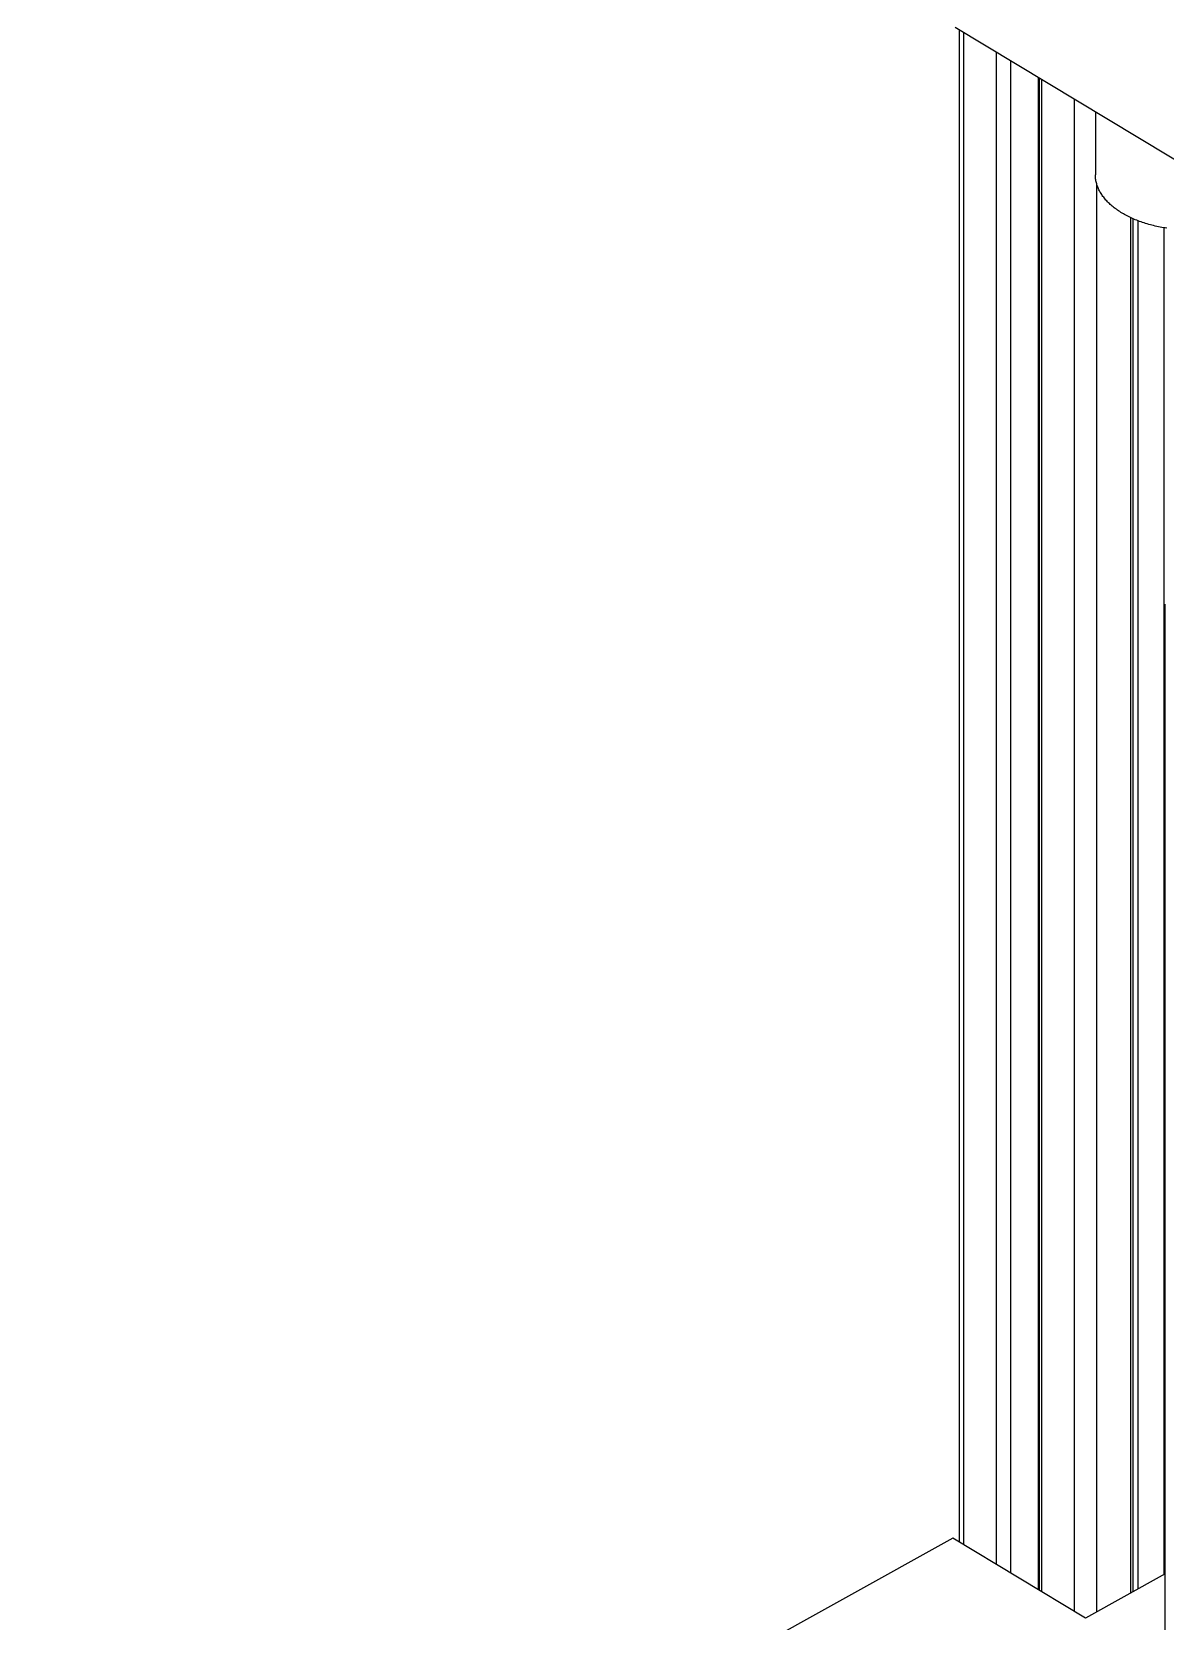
# Model space of a CAD drawing. Extents: x 2.5 to 24.6, y 0.9 to 36.2.
# Drawn here: x 9.59 to 15.51, y 15.62 to 23.93 of the extents above; entities that cross this region are included whole.
import ezdxf

# ---------------------------------------------------------------- set-up
doc = ezdxf.new("R2010")
doc.units = 0
doc.layers.get('0').update_dxf_attribs({"linetype": 'CONTINUOUS'})
doc.layers.add('RAILS', color=254, linetype='CONTINUOUS')

# ---------------------------------------------------------------- blocks, each defined once
blk = doc.blocks.new('A$C41153C96')
at = {"color": 0, "linetype": 'CONTINUOUS', "extrusion": (1e-16, 0.816497, 0.57735)}
for p, q in [((8.9731, 16.5687), (7.5887, 17.402)), ((7.6121, 9.4829), (7.6121, 17.3879)), ((7.6352, 9.469), (7.6352, 17.374)), ((7.8052, 9.3667), (7.8052, 17.2717)), ((7.88, 9.3216), (7.88, 17.2267)), ((8.0241, 9.2349), (8.0241, 17.14)), ((8.0305, 9.2311), (8.0305, 17.1361)), ((8.0426, 9.2238), (8.0426, 17.1288)), ((8.2125, 9.1215), (8.2125, 17.0265)), ((8.3222, 16.9605), (8.3222, 16.6319)), ((8.3299, 9.1201), (8.3299, 16.5815)), ((8.507, 9.2182), (8.507, 16.4078)), ((8.5204, 9.2256), (8.5204, 16.4017)), ((8.5435, 16.3922), (8.5435, 9.2384)), ((8.6808, 9.3144), (8.6808, 16.355)), ((8.681, 9.3145), (8.681, 16.355)), ((8.6871, -5.0038), (8.6871, 14.388)), ((7.5778, 9.5036), (1.3796, 6.0712)), ((8.27, 9.0869), (7.5778, 9.5036)), ((8.6871, 9.3179), (8.27, 9.0869))]:
    blk.add_line(p, q, dxfattribs=at)
at = {"color": 0, "linetype": 'CONTINUOUS'}
blk.add_polyline3d([(8.695, 16.3527, 0), (8.6862, 16.3541, 0), (8.6775, 16.3556, 0), (8.6687, 16.3572, 0), (8.6601, 16.3588, 0), (8.6515, 16.3606, 0), (8.6429, 16.3624, 0), (8.6344, 16.3643, 0), (8.626, 16.3664, 0), (8.6177, 16.3685, 0), (8.6094, 16.3707, 0), (8.6012, 16.373, 0), (8.593, 16.3753, 0), (8.5849, 16.3778, 0), (8.577, 16.3803, 0), (8.5691, 16.383, 0), (8.5612, 16.3857, 0), (8.5535, 16.3885, 0), (8.5458, 16.3913, 0), (8.5383, 16.3943, 0), (8.5308, 16.3973, 0), (8.5235, 16.4004, 0), (8.5162, 16.4036, 0), (8.509, 16.4069, 0), (8.502, 16.4102, 0), (8.495, 16.4136, 0), (8.4882, 16.4171, 0), (8.4814, 16.4206, 0), (8.4748, 16.4243, 0), (8.4683, 16.428, 0), (8.4619, 16.4317, 0), (8.4557, 16.4355, 0), (8.4495, 16.4394, 0), (8.4435, 16.4434, 0), (8.4376, 16.4474, 0), (8.4318, 16.4515, 0), (8.4262, 16.4556, 0), (8.4207, 16.4598, 0), (8.4153, 16.4641, 0), (8.4101, 16.4684, 0), (8.405, 16.4728, 0), (8.4, 16.4772, 0), (8.3952, 16.4817, 0), (8.3905, 16.4862, 0), (8.386, 16.4908, 0), (8.3816, 16.4954, 0), (8.3774, 16.5, 0), (8.3733, 16.5048, 0), (8.3694, 16.5095, 0), (8.3656, 16.5143, 0), (8.3619, 16.5191, 0), (8.3584, 16.524, 0), (8.3551, 16.5289, 0), (8.3519, 16.5338, 0), (8.3489, 16.5388, 0), (8.346, 16.5438, 0), (8.3433, 16.5488, 0), (8.3408, 16.5539, 0), (8.3384, 16.559, 0), (8.3362, 16.5641, 0), (8.3341, 16.5692, 0), (8.3322, 16.5744, 0), (8.3305, 16.5795, 0), (8.3289, 16.5847, 0), (8.3275, 16.5899, 0), (8.3262, 16.5951, 0), (8.3252, 16.6004, 0), (8.3243, 16.6056, 0), (8.3235, 16.6109, 0), (8.3229, 16.6161, 0), (8.3225, 16.6214, 0), (8.3223, 16.6266, 0), (8.3222, 16.6319, 0)], dxfattribs=at)

msp = doc.modelspace()

# ---------------------------------------------------------------- block references
at = {"layer": 'RAILS'}
msp.add_blockref('A$C41153C96', (6.8231, 6.546), dxfattribs=at)

doc.saveas('drawing.dxf')
